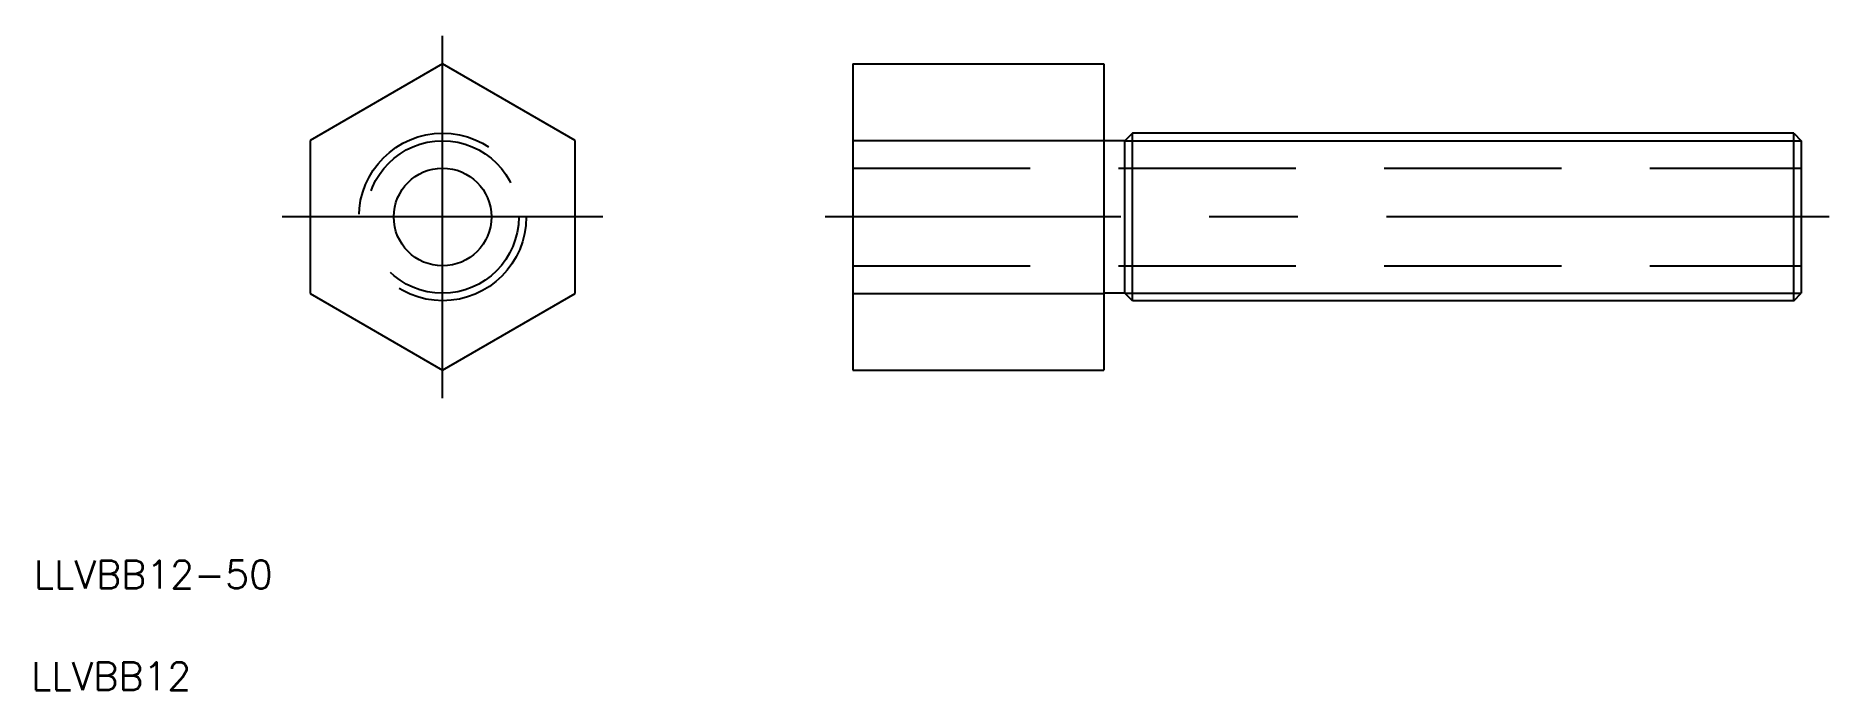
# Model space of a CAD drawing. Extents: x -29 to 99, y -34 to 13.
import ezdxf

# ---------------------------------------------------------------- set-up
doc = ezdxf.new("R2010")
doc.units = 0
doc.linetypes.add('CENTER', pattern=[50.8, 31.75, -6.35, 6.35, -6.35])
doc.linetypes.add('DASHED', pattern=[19.05, 12.7, -6.35])
doc.layers.get('0').update_dxf_attribs({"linetype": 'CONTINUOUS'})
doc.layers.add('CENTER', color=1, linetype='CENTER')
doc.styles.get("Standard").update_dxf_attribs({"font": 'txt.shx', "height": 3, "bigfont": 'bigfont.shx'})

msp = doc.modelspace()

# ---------------------------------------------------------------- linework, layer by layer
at = {"color": 7, "linetype": 'CONTINUOUS'}
for p, q in [((0, 10.97), (-9.5, 5.48)), ((9.5, 5.48), (0, 10.97)), ((29.42, 10.97), (47.42, 10.97)), ((29.42, 10.97), (29.42, -10.97)), ((47.42, 10.97), (47.42, -10.97)), ((-9.5, 5.48), (-9.5, -5.48)), ((9.5, -5.48), (9.5, 5.48)), ((29.42, 5.48), (47.42, 5.48)), ((48.92, 5.46), (47.42, 5.46)), ((49.46, 6), (48.92, 5.46)), ((48.92, -5.46), (48.92, 5.46)), ((49.46, -6), (49.46, 6)), ((96.88, 6), (49.46, 6)), ((96.88, 6), (97.42, 5.46)), ((96.88, -6), (96.88, 6)), ((97.42, 5.46), (97.42, -5.46)), ((-9.5, -5.48), (0, -10.97)), ((0, -10.97), (9.5, -5.48)), ((29.42, -5.48), (47.42, -5.48)), ((48.92, -5.46), (47.42, -5.46)), ((49.46, -6), (48.92, -5.46)), ((96.88, -6), (49.46, -6)), ((96.88, -6), (97.42, -5.46)), ((29.42, -10.97), (47.42, -10.97))]:
    msp.add_line(p, q, dxfattribs=at)
at = {"color": 3, "linetype": 'CONTINUOUS'}
for p, q in [((48.92, 5.46), (97.42, 5.46)), ((48.92, -5.46), (97.42, -5.46))]:
    msp.add_line(p, q, dxfattribs=at)
at = {"color": 3, "linetype": 'DASHED'}
for p, q in [((29.42, 3.5), (97.42, 3.5)), ((29.42, -3.5), (97.42, -3.5))]:
    msp.add_line(p, q, dxfattribs=at)
for radius in [6, 5.46]:
    msp.add_circle((0, 0), radius, dxfattribs=at)
at = {"color": 7, "linetype": 'CONTINUOUS'}
msp.add_circle((0, 0), 3.5, dxfattribs=at)
at = {"layer": 'CENTER', "color": 1, "linetype": 'CENTER'}
for p, q in [((0, -12.97), (0, 12.97)), ((11.5, 0), (-11.5, 0)), ((99.42, 0), (27.42, 0))]:
    msp.add_line(p, q, dxfattribs=at)

# ---------------------------------------------------------------- texts
at = {"color": 7, "linetype": 'CONTINUOUS'}
for s, p in [('LLVBB12-50', (-29.31, -26.6)), ('LLVBB12', (-29.51, -33.89))]:
    msp.add_text(s, height=2, dxfattribs=at).set_placement(p)

doc.saveas('drawing.dxf')
